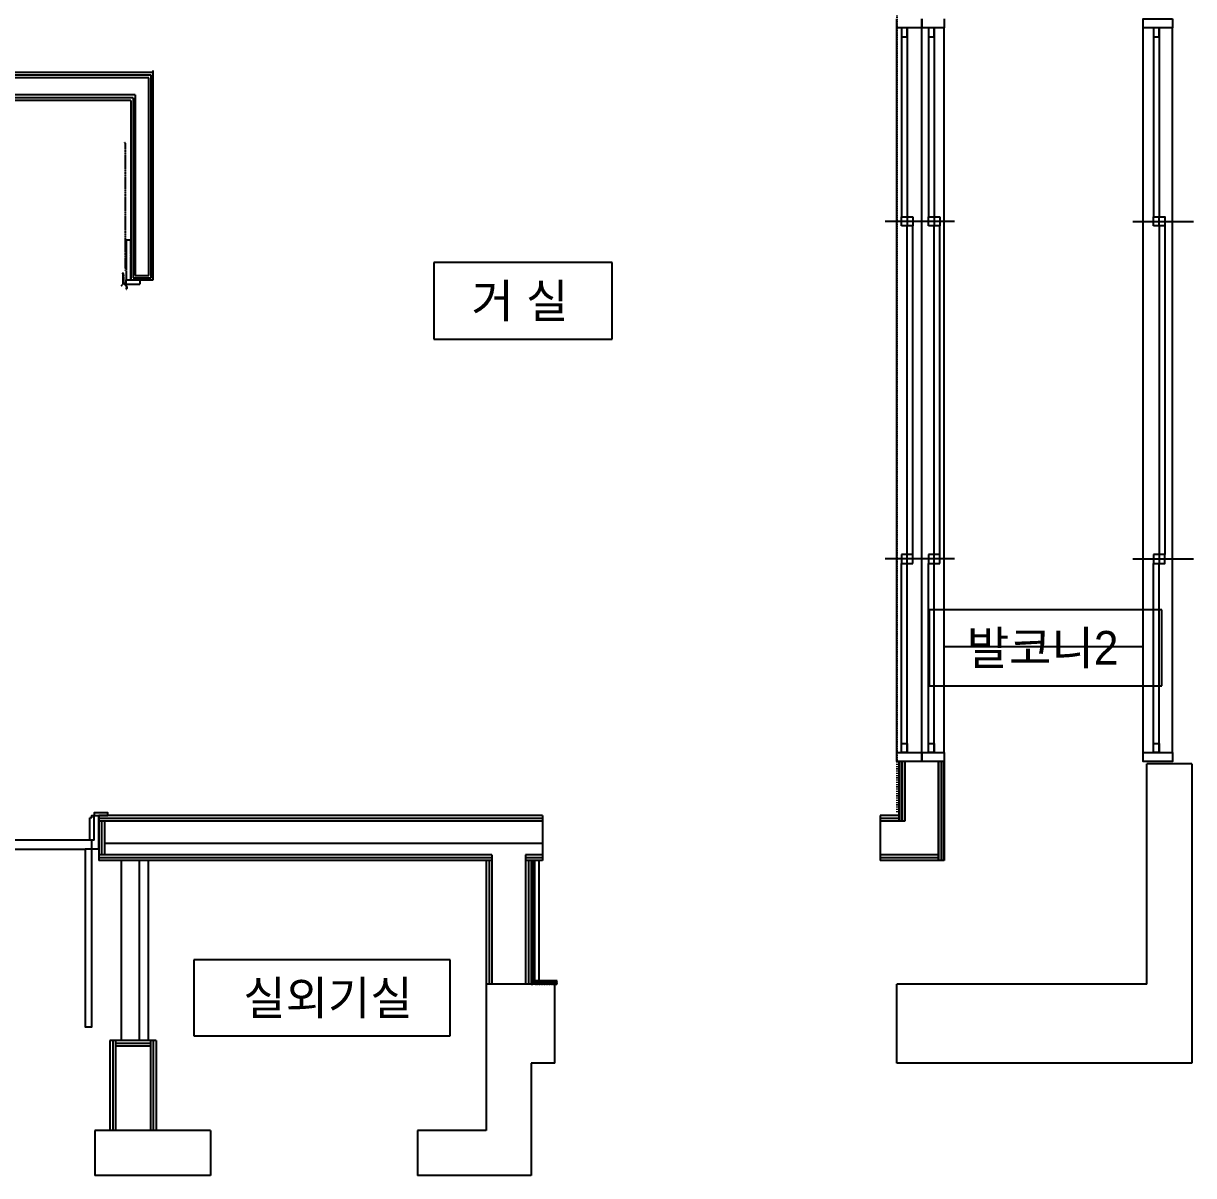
# Model space of a CAD drawing. Header units: millimetres. Extents: x 0 to 15563, y 0 to 9870.
# Drawn here: x 10363 to 15563, y 0 to 5120 of the extents above; entities that cross this region are included whole.
import ezdxf
from ezdxf.enums import TextEntityAlignment as Align

# ---------------------------------------------------------------- set-up
doc = ezdxf.new("R2010")
doc.units = ezdxf.units.MM
for name, pattern in [('HID', [2.3, 1.5, -0.8]), ('HIDDEN', [10, 5, -5]), ('HIDDENX2', [0.75, 0.5, -0.25]), ('주동원본-1$0$CEN', [62, 60, -1, 0, -1])]:
    doc.linetypes.add(name, pattern=pattern)
for name, color, linetype in [('A_TXT', 250, 'Continuous'), ('C-FURNI', 250, 'Continuous'), ('F-KIT-FUR', 6, 'Continuous'), ('LEGN', 7, 'Continuous'), ('전용면적', 30, 'Continuous'), ('주동원본-1$0$A_DOOR', 5, 'Continuous'), ('주동원본-1$0$A_DRY', 5, 'Continuous'), ('주동원본-1$0$A_HAT_P', 179, 'Continuous'), ('주동원본-1$0$A_INS', 8, 'Continuous'), ('주동원본-1$0$A_mc', 171, '주동원본-1$0$CEN'), ('주동원본-1$0$A_WIN', 126, 'Continuous'), ('주동원본-1$0$AS_CON', 10, 'Continuous'), ('주동원본-2$0$A_DOOR', 136, 'Continuous')]:
    doc.layers.add(name, color=color, linetype=linetype)
doc.styles.add('돋음', font='')
doc.styles.get('돋음').set_extended_font_data('Dotum')

msp = doc.modelspace()

# ---------------------------------------------------------------- linework, layer by layer
for p, q in [((12670, 1600), (12670, 1400)), ((14170, 1600), (14170, 1400))]:
    msp.add_line(p, q)
at = {"layer": 'C-FURNI', "linetype": 'HID', "ltscale": 0.5}
for p, q in [((10814, 4589.4), (10814, 4590.6)), ((10815, 4589.4), (10814, 4589.4)), ((10815, 4588.4), (10815, 4589.4)), ((10815, 4588.4), (10816.2, 4588.4)), ((10816.2, 4031.1), (10816.2, 4588.4)), ((10840, 4156.1), (10820, 4156.1)), ((10820, 4156.1), (10820, 3980)), ((10840, 3980), (10840, 4156.1)), ((10805.8, 4009.4), (10803.8, 4009.4)), ((10803.8, 4009.4), (10803.8, 4007.4)), ((10803.8, 4007.4), (10805.8, 4007.4)), ((10806.3, 4002.9), (10806.3, 4006.9)), ((10806.3, 3966.6), (10806.3, 4004.9)), ((10808.3, 4006.9), (10808.3, 3971.5)), ((10815, 4025.4), (10815, 4021.4)), ((10806.3, 3973.9), (10806.3, 3971.5)), ((10806.4, 3995.9), (10806.4, 3997.7)), ((10806.4, 3980.9), (10806.4, 3995.9)), ((10806.4, 3979.1), (10806.4, 3980.9)), ((10806.8, 3997.9), (10806.6, 3997.9)), ((10806.8, 3978.9), (10806.6, 3978.9)), ((10807.3, 4001.9), (10807.3, 3998.4)), ((10807.3, 3978.4), (10807.3, 3974.9)), ((10816.7, 3956.8), (10812, 3960.3)), ((10817.9, 3958.4), (10813.1, 3961.9)), ((10820, 3960), (10820, 3980)), ((10820, 3980), (10880, 3980)), ((10820, 3980), (10840, 3980)), ((10880, 3960), (10820, 3960)), ((10880, 3980), (10880, 3960)), ((10820.7, 3942.3), (10820.7, 3948.7)), ((10822.7, 3948.7), (10822.7, 3942.3))]:
    msp.add_line(p, q, dxfattribs=at)
for centre, radius, start, end in [((10803.8, 4004.9), 2.5, 0, 90), ((10805.8, 4006.9), 2.5, 0, 90), ((10805.8, 4006.9), 0.5, 0, 90), ((10815, 4031.1), 1.2, 270, 0), ((10794.3, 3966.6), 12, 270, 0), ((10806.8, 4002.9), 0.5, 180, 270), ((10806.8, 3973.9), 0.5, 90, 180), ((10820.3, 3971.5), 14, 180, 193.7291), ((10806.6, 3997.7), 0.2, 90, 180), ((10806.6, 3979.1), 0.2, 180, 270), ((10820.3, 3971.5), 14, 193.7291, 233.3856), ((10806.8, 4001.9), 0.5, 0, 90), ((10806.8, 3998.4), 0.5, 270, 0), ((10806.8, 3978.4), 0.5, 0, 90), ((10806.8, 3974.9), 0.5, 270, 0), ((10820.3, 3971.5), 12, 180, 233.3856), ((10810.7, 3948.7), 10, 0, 53.3856), ((10810.7, 3948.7), 12, 0, 53.3856), ((10819.7, 3942.3), 3, 270, 0), ((10819.7, 3942.3), 1, 270, 0)]:
    msp.add_arc(centre, radius, start, end, dxfattribs=at)
at = {"layer": 'F-KIT-FUR', "linetype": 'HIDDENX2'}
for p, q in [((10840, 4156.1), (10820, 4156.1)), ((10820, 4156.1), (10820, 3980)), ((10840, 3980), (10840, 4156.1)), ((10820, 3960), (10820, 3980)), ((10820, 3980), (10880, 3980)), ((10820, 3980), (10840, 3980)), ((10880, 3960), (10820, 3960)), ((10880, 3980), (10880, 3960))]:
    msp.add_line(p, q, dxfattribs=at)
at = {"layer": 'LEGN'}
for p, q in [((12980, 4057.1), (12186.4, 4057.1)), ((12186.4, 4057.1), (12186.4, 3717.2)), ((12980, 3717.2), (12980, 4057.1)), ((12186.4, 3717.2), (12980, 3717.2)), ((15421.9, 2514.4), (14389, 2514.4)), ((14389, 2514.4), (14389, 2176.1)), ((15421.9, 2176.1), (15421.9, 2514.4)), ((14389, 2176.1), (15421.9, 2176.1)), ((12259.7, 958.8), (11120.6, 958.8)), ((11120.6, 958.8), (11120.6, 620.5)), ((12259.7, 620.5), (12259.7, 958.8)), ((11120.6, 620.5), (12259.7, 620.5))]:
    msp.add_line(p, q, dxfattribs=at)
at = {"layer": '전용면적', "linetype": 'HIDDEN'}
msp.add_line((14245, 6110), (14245, 1610), dxfattribs=at)
at = {"layer": '주동원본-1$0$A_DOOR', "color": 8}
for p, q in [((10797.5, 1400), (10797.5, 600)), ((10877.5, 1400), (10877.5, 600)), ((10917.5, 1400), (10917.5, 600))]:
    msp.add_line(p, q, dxfattribs=at)
at = {"layer": '주동원본-1$0$A_DRY'}
for p, q in [((10940, 4902.5), (7387.5, 4902.5)), ((10940, 3980), (10940, 4902.5)), ((10920, 4877.5), (7412.5, 4877.5)), ((10920, 4000), (10920, 4877.5)), ((10860, 4802.5), (7487.5, 4802.5)), ((10860, 4802.5), (10860, 4000)), ((10840, 4777.5), (7512.5, 4777.5)), ((10840, 4777.5), (10840, 3980)), ((10840, 3980), (10940, 3980)), ((10860, 4000), (10920, 4000)), ((14255, 1840), (14255, 1575)), ((14255, 1575), (14255, 1840)), ((14280, 1840), (14280, 1575)), ((14280, 1575), (14280, 1840)), ((14430, 1840), (14430, 1400)), ((14430, 1400), (14430, 1840)), ((14455, 1840), (14455, 1400)), ((14455, 1400), (14455, 1840)), ((12670, 1600), (10697.5, 1600)), ((10697.5, 1600), (10697.5, 1400)), ((12670, 1575), (10697.5, 1575)), ((10722.5, 1575), (10722.5, 1425)), ((14255, 1600), (14170, 1600)), ((14280, 1575), (14170, 1575)), ((10747.5, 600), (10747.5, 200)), ((10952.5, 600), (10747.5, 600)), ((10772.5, 600), (10772.5, 200)), ((10927.5, 575), (10772.5, 575)), ((10927.5, 600), (10927.5, 200)), ((10952.5, 600), (10952.5, 200))]:
    msp.add_line(p, q, dxfattribs=at)
at = {"layer": '주동원본-1$0$A_DRY', "color": 8}
for p, q in [((10930, 4890), (7412.5, 4890)), ((10930, 3990), (10930, 4890)), ((10850, 4790), (7512.5, 4790)), ((10850, 4790), (10850, 3990)), ((10850, 3990), (10930, 3990)), ((14267.5, 1840), (14267.5, 1575)), ((14267.5, 1575), (14267.5, 1840)), ((14442.5, 1840), (14442.5, 1400)), ((14442.5, 1400), (14442.5, 1840)), ((12670, 1587.5), (10697.5, 1587.5)), ((10710, 1575), (10710, 1425)), ((14255, 1587.5), (14170, 1587.5)), ((10760, 600), (10760, 200)), ((10927.5, 587.5), (10772.5, 587.5)), ((10940, 600), (10940, 200))]:
    msp.add_line(p, q, dxfattribs=at)
at = {"layer": '주동원본-1$0$A_DRY', "ltscale": 0.7}
for p, q in [((12445, 1425), (10697.5, 1425)), ((12670, 1425), (12595, 1425)), ((14430, 1425), (14170, 1425)), ((12445, 1400), (10697.5, 1400)), ((12670, 1400), (12595, 1400)), ((14455, 1400), (14170, 1400))]:
    msp.add_line(p, q, dxfattribs=at)
at = {"layer": '주동원본-1$0$A_DRY', "color": 8, "ltscale": 0.7}
for p, q in [((12445, 1412.5), (10697.5, 1412.5)), ((12670, 1412.5), (12595, 1412.5)), ((14430, 1412.5), (14170, 1412.5))]:
    msp.add_line(p, q, dxfattribs=at)
at = {"layer": '주동원본-1$0$A_DRY', "ltscale": 0.5}
for p, q in [((12445, 1425), (12445, 850)), ((12595, 1425), (12595, 850)), ((12420, 1400), (12420, 850)), ((12620, 1400), (12620, 850))]:
    msp.add_line(p, q, dxfattribs=at)
at = {"layer": '주동원본-1$0$A_DRY', "color": 8, "ltscale": 0.5}
for p, q in [((12432.5, 1400), (12432.5, 850)), ((12607.5, 1400), (12607.5, 850))]:
    msp.add_line(p, q, dxfattribs=at)
at = {"layer": '주동원본-1$0$A_HAT_P', "ltscale": 0.7}
for p, q in [((15340, 2350), (14455, 2350)), ((12655, 865), (12655, 1400))]:
    msp.add_line(p, q, dxfattribs=at)
at = {"layer": '주동원본-1$0$A_INS', "ltscale": 0.7}
for p, q in [((12670, 1475), (10722.5, 1475)), ((12630.9, 1399.1), (12624.1, 1397.2)), ((12624.1, 1395.3), (12630.9, 1393.4)), ((12630.9, 1391.6), (12624.1, 1389.7)), ((12624.1, 1387.8), (12630.9, 1385.9)), ((12630.9, 1384.1), (12624.1, 1382.2)), ((12624.1, 1380.3), (12630.9, 1378.4)), ((12630.9, 1376.6), (12624.1, 1374.7)), ((12624.1, 1372.8), (12630.9, 1370.9)), ((12630.9, 1369.1), (12624.1, 1367.2)), ((12624.1, 1365.3), (12630.9, 1363.4)), ((12630.9, 1361.6), (12624.1, 1359.7)), ((12624.1, 1357.8), (12630.9, 1355.9)), ((12630.9, 1354.1), (12624.1, 1352.2)), ((12624.1, 1350.3), (12630.9, 1348.4)), ((12630.9, 1346.6), (12624.1, 1344.7)), ((12624.1, 1342.8), (12630.9, 1340.9)), ((12630.9, 1339.1), (12624.1, 1337.2)), ((12624.1, 1335.3), (12630.9, 1333.4)), ((12630.9, 1331.6), (12624.1, 1329.7)), ((12624.1, 1327.8), (12630.9, 1325.9)), ((12630.9, 1324.1), (12624.1, 1322.2)), ((12624.1, 1320.3), (12630.9, 1318.4)), ((12630.9, 1316.6), (12624.1, 1314.7)), ((12624.1, 1312.8), (12630.9, 1310.9)), ((12630.9, 1309.1), (12624.1, 1307.2)), ((12624.1, 1305.3), (12630.9, 1303.4)), ((12630.9, 1301.6), (12624.1, 1299.7)), ((12624.1, 1297.8), (12630.9, 1295.9)), ((12630.9, 1294.1), (12624.1, 1292.2)), ((12624.1, 1290.3), (12630.9, 1288.4)), ((12630.9, 1286.6), (12624.1, 1284.7)), ((12624.1, 1282.8), (12630.9, 1280.9)), ((12630.9, 1279.1), (12624.1, 1277.2)), ((12624.1, 1275.3), (12630.9, 1273.4)), ((12630.9, 1271.6), (12624.1, 1269.7)), ((12624.1, 1267.8), (12630.9, 1265.9)), ((12630.9, 1264.1), (12624.1, 1262.2)), ((12624.1, 1260.3), (12630.9, 1258.4)), ((12630.9, 1256.6), (12624.1, 1254.7)), ((12624.1, 1252.8), (12630.9, 1250.9)), ((12630.9, 1249.1), (12624.1, 1247.2)), ((12624.1, 1245.3), (12630.9, 1243.4)), ((12630.9, 1241.6), (12624.1, 1239.7)), ((12624.1, 1237.8), (12630.9, 1235.9)), ((12630.9, 1234.1), (12624.1, 1232.2)), ((12624.1, 1230.3), (12630.9, 1228.4)), ((12630.9, 1226.6), (12624.1, 1224.7)), ((12624.1, 1222.8), (12630.9, 1220.9)), ((12630.9, 1219.1), (12624.1, 1217.2)), ((12624.1, 1215.3), (12630.9, 1213.4)), ((12630.9, 1211.6), (12624.1, 1209.7)), ((12624.1, 1207.8), (12630.9, 1205.9)), ((12630.9, 1204.1), (12624.1, 1202.2)), ((12624.1, 1200.3), (12630.9, 1198.4)), ((12630.9, 1196.6), (12624.1, 1194.7)), ((12624.1, 1192.8), (12630.9, 1190.9)), ((12630.9, 1189.1), (12624.1, 1187.2)), ((12624.1, 1185.3), (12630.9, 1183.4)), ((12630.9, 1181.6), (12624.1, 1179.7)), ((12624.1, 1177.8), (12630.9, 1175.9)), ((12630.9, 1174.1), (12624.1, 1172.2)), ((12624.1, 1170.3), (12630.9, 1168.4)), ((12630.9, 1166.6), (12624.1, 1164.7)), ((12624.1, 1162.8), (12630.9, 1160.9)), ((12630.9, 1159.1), (12624.1, 1157.2)), ((12624.1, 1155.3), (12630.9, 1153.4)), ((12630.9, 1151.6), (12624.1, 1149.7)), ((12624.1, 1147.8), (12630.9, 1145.9)), ((12630.9, 1144.1), (12624.1, 1142.2)), ((12624.1, 1140.3), (12630.9, 1138.4)), ((12630.9, 1136.6), (12624.1, 1134.7)), ((12624.1, 1132.8), (12630.9, 1130.9)), ((12630.9, 1129.1), (12624.1, 1127.2)), ((12624.1, 1125.3), (12630.9, 1123.4)), ((12630.9, 1121.6), (12624.1, 1119.7)), ((12624.1, 1117.8), (12630.9, 1115.9)), ((12630.9, 1114.1), (12624.1, 1112.2)), ((12624.1, 1110.3), (12630.9, 1108.4)), ((12630.9, 1106.6), (12624.1, 1104.7)), ((12624.1, 1102.8), (12630.9, 1100.9)), ((12630.9, 1099.1), (12624.1, 1097.2)), ((12624.1, 1095.3), (12630.9, 1093.4)), ((12630.9, 1091.6), (12624.1, 1089.7)), ((12624.1, 1087.8), (12630.9, 1085.9)), ((12630.9, 1084.1), (12624.1, 1082.2)), ((12624.1, 1080.3), (12630.9, 1078.4)), ((12630.9, 1076.6), (12624.1, 1074.7)), ((12624.1, 1072.8), (12630.9, 1070.9)), ((12630.9, 1069.1), (12624.1, 1067.2)), ((12624.1, 1065.3), (12630.9, 1063.4)), ((12630.9, 1061.6), (12624.1, 1059.7)), ((12624.1, 1057.8), (12630.9, 1055.9)), ((12630.9, 1054.1), (12624.1, 1052.2)), ((12624.1, 1050.3), (12630.9, 1048.4)), ((12630.9, 1046.6), (12624.1, 1044.7)), ((12624.1, 1042.8), (12630.9, 1040.9)), ((12630.9, 1039.1), (12624.1, 1037.2)), ((12624.1, 1035.3), (12630.9, 1033.4)), ((12630.9, 1031.6), (12624.1, 1029.7)), ((12624.1, 1027.8), (12630.9, 1025.9)), ((12630.9, 1024.1), (12624.1, 1022.2)), ((12624.1, 1020.3), (12630.9, 1018.4)), ((12630.9, 1016.6), (12624.1, 1014.7)), ((12624.1, 1012.8), (12630.9, 1010.9)), ((12630.9, 1009.1), (12624.1, 1007.2)), ((12624.1, 1005.3), (12630.9, 1003.4)), ((12630.9, 1001.6), (12624.1, 999.7)), ((12624.1, 997.8), (12630.9, 995.9)), ((12630.9, 994.1), (12624.1, 992.2)), ((12624.1, 990.3), (12630.9, 988.4)), ((12630.9, 986.6), (12624.1, 984.7)), ((12624.1, 982.8), (12630.9, 980.9)), ((12630.9, 979.1), (12624.1, 977.2)), ((12624.1, 975.3), (12630.9, 973.4)), ((12630.9, 971.6), (12624.1, 969.7)), ((12624.1, 967.8), (12630.9, 965.9)), ((12630.9, 964.1), (12624.1, 962.2)), ((12624.1, 960.3), (12630.9, 958.4)), ((12630.9, 956.6), (12624.1, 954.7)), ((12624.1, 952.8), (12630.9, 950.9)), ((12630.9, 949.1), (12624.1, 947.2)), ((12624.1, 945.3), (12630.9, 943.4)), ((12630.9, 941.6), (12624.1, 939.7)), ((12624.1, 937.8), (12630.9, 935.9)), ((12630.9, 934.1), (12624.1, 932.2)), ((12624.1, 930.3), (12630.9, 928.4)), ((12630.9, 926.6), (12624.1, 924.7)), ((12624.1, 922.8), (12630.9, 920.9)), ((12630.9, 919.1), (12624.1, 917.2)), ((12624.1, 915.3), (12630.9, 913.4)), ((12630.9, 911.6), (12624.1, 909.7)), ((12624.1, 907.8), (12630.9, 905.9)), ((12630.9, 904.1), (12624.1, 902.2)), ((12624.1, 900.3), (12630.9, 898.4)), ((12630.9, 896.6), (12624.1, 894.7)), ((12624.1, 892.8), (12630.9, 890.9)), ((12630.9, 889.1), (12624.1, 887.2)), ((12624.1, 885.3), (12630.9, 883.4)), ((12630.9, 881.6), (12624.1, 879.7)), ((12624.1, 877.8), (12630.9, 875.9)), ((12630.9, 874.1), (12624.1, 872.2)), ((12624.1, 870.3), (12630.9, 868.4)), ((12630.9, 866.6), (12624.1, 864.7)), ((12624.1, 862.8), (12630.9, 860.9)), ((12630.9, 859.1), (12624.1, 857.2)), ((12624.1, 855.3), (12630.9, 853.4)), ((12630.9, 851.6), (12624.1, 849.7)), ((12634.7, 860.9), (12636.6, 854.1)), ((12638.4, 854.1), (12640.3, 860.9)), ((12642.2, 860.9), (12644.1, 854.1)), ((12645.9, 854.1), (12647.8, 860.9)), ((12649.7, 860.9), (12651.6, 854.1)), ((12653.4, 854.1), (12655.3, 860.9)), ((12657.2, 860.9), (12659.1, 854.1)), ((12660.9, 854.1), (12662.8, 860.9)), ((12664.7, 860.9), (12666.6, 854.1)), ((12668.4, 854.1), (12670.3, 860.9)), ((12672.2, 860.9), (12674.1, 854.1)), ((12675.9, 854.1), (12677.8, 860.9)), ((12679.7, 860.9), (12681.6, 854.1)), ((12683.4, 854.1), (12685.3, 860.9)), ((12687.2, 860.9), (12689.1, 854.1)), ((12690.9, 854.1), (12692.8, 860.9)), ((12694.7, 860.9), (12696.6, 854.1)), ((12698.4, 854.1), (12700.3, 860.9)), ((12702.2, 860.9), (12704.1, 854.1)), ((12705.9, 854.1), (12707.8, 860.9)), ((12709.7, 860.9), (12711.6, 854.1)), ((12713.4, 854.1), (12715.3, 860.9)), ((12717.2, 860.9), (12719.1, 854.1)), ((12720.9, 854.1), (12722.8, 860.9)), ((12724.7, 860.9), (12726.6, 854.1)), ((12728.4, 854.1), (12730.3, 860.9)), ((12732.2, 860.9), (12734.1, 854.1))]:
    msp.add_line(p, q, dxfattribs=at)
at = {"layer": '주동원본-1$0$A_INS', "ltscale": 0.5}
for p in [(12635, 1400), (12735, 865)]:
    msp.add_line(p, (12635, 865), dxfattribs=at)
at = {"layer": '주동원본-1$0$A_INS', "ltscale": 0.7}
for centre, radius, start, end in [((15343, 1843.7), 3, 179.9995, 180.0005), ((10730, 1555), 20, 90.0069, 112.0277), ((14180, 1555), 20, 90.0069, 120.0022), ((12623, 1400), 3, 180.0069, 290.7789), ((12623, 1392.5), 3, 69.2211, 179.9931), ((12623, 1392.5), 3, 180.0069, 290.7789), ((12623, 1385), 3, 69.2211, 179.9931), ((12623, 1385), 3, 180.0069, 290.7789), ((12623, 1377.5), 3, 69.2211, 179.9931), ((12623, 1377.5), 3, 180.0069, 290.7789), ((12623, 1370), 3, 69.2211, 179.9931), ((12623, 1370), 3, 180.0069, 290.7789), ((12623, 1362.5), 3, 69.2211, 179.9931), ((12623, 1362.5), 3, 180.0069, 290.7789), ((12623, 1355), 3, 69.2211, 179.9931), ((12623, 1355), 3, 180.0069, 290.7789), ((12632, 1396.2), 3, 249.2142, 110.7858), ((12632, 1388.7), 3, 249.2142, 110.7858), ((12632, 1381.2), 3, 249.2142, 110.7858), ((12632, 1373.7), 3, 249.2142, 110.7858), ((12632, 1366.2), 3, 249.2142, 110.7858), ((12632, 1358.7), 3, 249.2142, 110.7858), ((12632, 1351.2), 3, 249.2142, 110.7858), ((12623, 1347.5), 3, 69.2211, 179.9931), ((12623, 1347.5), 3, 180.0069, 290.7789), ((12623, 1340), 3, 69.2211, 179.9931), ((12623, 1340), 3, 180.0069, 290.7789), ((12623, 1332.5), 3, 69.2211, 179.9931), ((12623, 1332.5), 3, 180.0069, 290.7789), ((12623, 1325), 3, 69.2211, 179.9931), ((12623, 1325), 3, 180.0069, 290.7789), ((12623, 1317.5), 3, 69.2211, 179.9931), ((12623, 1317.5), 3, 180.0069, 290.7789), ((12623, 1310), 3, 69.2211, 179.9931), ((12623, 1310), 3, 180.0069, 290.7789), ((12623, 1302.5), 3, 69.2211, 179.9931), ((12623, 1302.5), 3, 180.0069, 290.7789), ((12632, 1343.7), 3, 249.2142, 110.7858), ((12632, 1336.2), 3, 249.2142, 110.7858), ((12632, 1328.7), 3, 249.2142, 110.7858), ((12632, 1321.2), 3, 249.2142, 110.7858), ((12632, 1313.7), 3, 249.2142, 110.7858), ((12632, 1306.2), 3, 249.2142, 110.7858), ((12632, 1298.7), 3, 249.2142, 110.7858), ((12623, 1295), 3, 69.2211, 179.9931), ((12623, 1295), 3, 180.0069, 290.7789), ((12623, 1287.5), 3, 69.2211, 179.9931), ((12623, 1287.5), 3, 180.0069, 290.7789), ((12623, 1280), 3, 69.2211, 179.9931), ((12623, 1280), 3, 180.0069, 290.7789), ((12623, 1272.5), 3, 69.2211, 179.9931), ((12623, 1272.5), 3, 180.0069, 290.7789), ((12623, 1265), 3, 69.2211, 179.9931), ((12623, 1265), 3, 180.0069, 290.7789), ((12623, 1257.5), 3, 69.2211, 179.9931), ((12623, 1257.5), 3, 180.0069, 290.7789), ((12623, 1250), 3, 69.2211, 179.9931), ((12623, 1250), 3, 180.0069, 290.7789), ((12632, 1291.2), 3, 249.2142, 110.7858), ((12632, 1283.7), 3, 249.2142, 110.7858), ((12632, 1276.2), 3, 249.2142, 110.7858), ((12632, 1268.7), 3, 249.2142, 110.7858), ((12632, 1261.2), 3, 249.2142, 110.7858), ((12632, 1253.7), 3, 249.2142, 110.7858), ((12632, 1246.2), 3, 249.2142, 110.7858), ((12623, 1242.5), 3, 69.2211, 179.9931), ((12623, 1242.5), 3, 180.0069, 290.7789), ((12623, 1235), 3, 69.2211, 179.9931), ((12623, 1235), 3, 180.0069, 290.7789), ((12623, 1227.5), 3, 69.2211, 179.9931), ((12623, 1227.5), 3, 180.0069, 290.7789), ((12623, 1220), 3, 69.2211, 179.9931), ((12623, 1220), 3, 180.0069, 290.7789), ((12623, 1212.5), 3, 69.2211, 179.9931), ((12623, 1212.5), 3, 180.0069, 290.7789), ((12623, 1205), 3, 69.2211, 179.9931), ((12623, 1205), 3, 180.0069, 290.7789), ((12623, 1197.5), 3, 69.2211, 179.9931), ((12623, 1197.5), 3, 180.0069, 290.7789), ((12632, 1238.7), 3, 249.2142, 110.7858), ((12632, 1231.2), 3, 249.2142, 110.7858), ((12632, 1223.7), 3, 249.2142, 110.7858), ((12632, 1216.2), 3, 249.2142, 110.7858), ((12632, 1208.7), 3, 249.2142, 110.7858), ((12632, 1201.2), 3, 249.2142, 110.7858), ((12632, 1193.7), 3, 249.2142, 110.7858), ((12623, 1190), 3, 69.2211, 179.9931), ((12623, 1190), 3, 180.0069, 290.7789), ((12623, 1182.5), 3, 69.2211, 179.9931), ((12623, 1182.5), 3, 180.0069, 290.7789), ((12623, 1175), 3, 69.2211, 179.9931), ((12623, 1175), 3, 180.0069, 290.7789), ((12623, 1167.5), 3, 69.2211, 179.9931), ((12623, 1167.5), 3, 180.0069, 290.7789), ((12623, 1160), 3, 69.2211, 179.9931), ((12623, 1160), 3, 180.0069, 290.7789), ((12623, 1152.5), 3, 69.2211, 179.9931), ((12623, 1152.5), 3, 180.0069, 290.7789), ((12623, 1145), 3, 69.2211, 179.9931), ((12623, 1145), 3, 180.0069, 290.7789), ((12632, 1186.2), 3, 249.2142, 110.7858), ((12632, 1178.7), 3, 249.2142, 110.7858), ((12632, 1171.2), 3, 249.2142, 110.7858), ((12632, 1163.7), 3, 249.2142, 110.7858), ((12632, 1156.2), 3, 249.2142, 110.7858), ((12632, 1148.7), 3, 249.2142, 110.7858), ((12632, 1141.2), 3, 249.2142, 110.7858), ((12623, 1137.5), 3, 69.2211, 179.9931), ((12623, 1137.5), 3, 180.0069, 290.7789), ((12623, 1130), 3, 69.2211, 179.9931), ((12623, 1130), 3, 180.0069, 290.7789), ((12623, 1122.5), 3, 69.2211, 179.9931), ((12623, 1122.5), 3, 180.0069, 290.7789), ((12623, 1115), 3, 69.2211, 179.9931), ((12623, 1115), 3, 180.0069, 290.7789), ((12623, 1107.5), 3, 69.2211, 179.9931), ((12623, 1107.5), 3, 180.0069, 290.7789), ((12623, 1100), 3, 69.2211, 179.9931), ((12623, 1100), 3, 180.0069, 290.7789), ((12623, 1092.5), 3, 69.2211, 179.9931), ((12623, 1092.5), 3, 180.0069, 290.7789), ((12632, 1133.7), 3, 249.2142, 110.7858), ((12632, 1126.2), 3, 249.2142, 110.7858), ((12632, 1118.7), 3, 249.2142, 110.7858), ((12632, 1111.2), 3, 249.2142, 110.7858), ((12632, 1103.7), 3, 249.2142, 110.7858), ((12632, 1096.2), 3, 249.2142, 110.7858), ((12623, 1085), 3, 69.2211, 179.9931), ((12623, 1085), 3, 180.0069, 290.7789), ((12623, 1077.5), 3, 69.2211, 179.9931), ((12623, 1077.5), 3, 180.0069, 290.7789), ((12623, 1070), 3, 69.2211, 179.9931), ((12623, 1070), 3, 180.0069, 290.7789), ((12623, 1062.5), 3, 69.2211, 179.9931), ((12623, 1062.5), 3, 180.0069, 290.7789), ((12623, 1055), 3, 69.2211, 179.9931), ((12623, 1055), 3, 180.0069, 290.7789), ((12623, 1047.5), 3, 69.2211, 179.9931), ((12623, 1047.5), 3, 180.0069, 290.7789), ((12623, 1040), 3, 69.2211, 179.9931), ((12632, 1088.7), 3, 249.2142, 110.7858), ((12632, 1081.2), 3, 249.2142, 110.7858), ((12632, 1073.7), 3, 249.2142, 110.7858), ((12632, 1066.2), 3, 249.2142, 110.7858), ((12632, 1058.7), 3, 249.2142, 110.7858), ((12632, 1051.2), 3, 249.2142, 110.7858), ((12632, 1043.7), 3, 249.2142, 110.7858), ((12623, 1040), 3, 180.0069, 290.7789), ((12623, 1032.5), 3, 69.2211, 179.9931), ((12623, 1032.5), 3, 180.0069, 290.7789), ((12623, 1025), 3, 69.2211, 179.9931), ((12623, 1025), 3, 180.0069, 290.7789), ((12623, 1017.5), 3, 69.2211, 179.9931), ((12623, 1017.5), 3, 180.0069, 290.7789), ((12623, 1010), 3, 69.2211, 179.9931), ((12623, 1010), 3, 180.0069, 290.7789), ((12623, 1002.5), 3, 69.2211, 179.9931), ((12623, 1002.5), 3, 180.0069, 290.7789), ((12623, 995), 3, 69.2211, 179.9931), ((12623, 995), 3, 180.0069, 290.7789), ((12623, 987.5), 3, 69.2211, 179.9931), ((12632, 1036.2), 3, 249.2142, 110.7858), ((12632, 1028.7), 3, 249.2142, 110.7858), ((12632, 1021.2), 3, 249.2142, 110.7858), ((12632, 1013.7), 3, 249.2142, 110.7858), ((12632, 1006.2), 3, 249.2142, 110.7858), ((12632, 998.7), 3, 249.2142, 110.7858), ((12632, 991.2), 3, 249.2142, 110.7858), ((12623, 987.5), 3, 180.0069, 290.7789), ((12623, 980), 3, 69.2211, 179.9931), ((12623, 980), 3, 180.0069, 290.7789), ((12623, 972.5), 3, 69.2211, 179.9931), ((12623, 972.5), 3, 180.0069, 290.7789), ((12623, 965), 3, 69.2211, 179.9931), ((12623, 965), 3, 180.0069, 290.7789), ((12623, 957.5), 3, 69.2211, 179.9931), ((12623, 957.5), 3, 180.0069, 290.7789), ((12623, 950), 3, 69.2211, 179.9931), ((12623, 950), 3, 180.0069, 290.7789), ((12623, 942.5), 3, 69.2211, 179.9931), ((12623, 942.5), 3, 180.0069, 290.7789), ((12623, 935), 3, 69.2211, 179.9931), ((12632, 983.7), 3, 249.2142, 110.7858), ((12632, 976.2), 3, 249.2142, 110.7858), ((12632, 968.7), 3, 249.2142, 110.7858), ((12632, 961.2), 3, 249.2142, 110.7858), ((12632, 953.7), 3, 249.2142, 110.7858), ((12632, 946.2), 3, 249.2142, 110.7858), ((12632, 938.7), 3, 249.2142, 110.7858), ((12623, 935), 3, 180.0069, 290.7789), ((12623, 927.5), 3, 69.2211, 179.9931), ((12623, 927.5), 3, 180.0069, 290.7789), ((12623, 920), 3, 69.2211, 179.9931), ((12623, 920), 3, 180.0069, 290.7789), ((12623, 912.5), 3, 69.2211, 179.9931), ((12623, 912.5), 3, 180.0069, 290.7789), ((12623, 905), 3, 69.2211, 179.9931), ((12623, 905), 3, 180.0069, 290.7789), ((12623, 897.5), 3, 69.2211, 179.9931), ((12623, 897.5), 3, 180.0069, 290.7789), ((12623, 890), 3, 69.2211, 179.9931), ((12623, 890), 3, 180.0069, 290.7789), ((12623, 882.5), 3, 69.2211, 179.9931), ((12632, 931.2), 3, 249.2142, 110.7858), ((12632, 923.7), 3, 249.2142, 110.7858), ((12632, 916.2), 3, 249.2142, 110.7858), ((12632, 908.7), 3, 249.2142, 110.7858), ((12632, 901.2), 3, 249.2142, 110.7858), ((12632, 893.7), 3, 249.2142, 110.7858), ((12632, 886.2), 3, 249.2142, 110.7858), ((12623, 882.5), 3, 180.0069, 290.7789), ((12623, 875), 3, 69.2211, 179.9931), ((12623, 875), 3, 180.0069, 290.7789), ((12623, 867.5), 3, 69.2211, 179.9931), ((12623, 867.5), 3, 180.0069, 290.7789), ((12623, 860), 3, 69.2211, 179.9931), ((12623, 860), 3, 180.0069, 290.7789), ((12623, 852.5), 3, 69.2211, 179.9931), ((12623, 852.5), 3, 180.0069, 290.7789), ((12632, 878.7), 3, 249.2142, 110.7858), ((12632, 871.2), 3, 249.2142, 110.7858), ((12632, 863.7), 3, 249.2142, 110.7858), ((12632, 856.2), 3, 249.2142, 110.7858), ((12632, 848.7), 3, 24.6219, 110.7858), ((12637.5, 862), 3, 90.0069, 200.7789), ((12633.7, 853), 3, 294.6219, 20.7858), ((12637.5, 862), 3, 339.2211, 89.9931), ((12641.2, 853), 3, 159.2142, 20.7858), ((12645, 862), 3, 90.0069, 200.7789), ((12645, 862), 3, 339.2211, 89.9931), ((12648.7, 853), 3, 159.2142, 20.7858), ((12652.5, 862), 3, 90.0069, 200.7789), ((12652.5, 862), 3, 339.2211, 89.9931), ((12656.2, 853), 3, 159.2142, 20.7858), ((12660, 862), 3, 90.0069, 200.7789), ((12660, 862), 3, 339.2211, 89.9931), ((12663.7, 853), 3, 159.2142, 20.7858), ((12667.5, 862), 3, 90.0069, 200.7789), ((12667.5, 862), 3, 339.2211, 89.9931), ((12671.2, 853), 3, 159.2142, 20.7858), ((12675, 862), 3, 90.0069, 200.7789), ((12675, 862), 3, 339.2211, 89.9931), ((12678.7, 853), 3, 159.2142, 20.7858), ((12682.5, 862), 3, 90.0069, 200.7789), ((12682.5, 862), 3, 339.2211, 89.9931), ((12686.2, 853), 3, 159.2142, 20.7858), ((12690, 862), 3, 90.0069, 200.7789), ((12690, 862), 3, 339.2211, 89.9931), ((12693.7, 853), 3, 159.2142, 20.7858), ((12697.5, 862), 3, 90.0069, 200.7789), ((12697.5, 862), 3, 339.2211, 89.9931), ((12701.2, 853), 3, 159.2142, 20.7858), ((12705, 862), 3, 90.0069, 200.7789), ((12705, 862), 3, 339.2211, 89.9931), ((12708.7, 853), 3, 159.2142, 20.7858), ((12712.5, 862), 3, 90.0069, 200.7789), ((12712.5, 862), 3, 339.2211, 89.9931), ((12716.2, 853), 3, 159.2142, 20.7858), ((12720, 862), 3, 90.0069, 200.7789), ((12720, 862), 3, 339.2211, 89.9931), ((12723.7, 853), 3, 159.2142, 20.7858), ((12727.5, 862), 3, 90.0069, 200.7789), ((12727.5, 862), 3, 339.2211, 89.9931), ((12731.2, 853), 3, 159.2142, 20.7858), ((12735, 862), 3, 90.0069, 200.7789)]:
    msp.add_arc(centre, radius, start, end, dxfattribs=at)
at = {"layer": '주동원본-1$0$A_mc', "linetype": 'ByBlock'}
msp.add_line((10940, 4902.5), (10940, 4910), dxfattribs=at)
at = {"layer": '주동원본-1$0$A_WIN', "linetype": 'Continuous'}
for p, q in [((14245, 5100), (14245, 5140)), ((14355, 5100), (14245, 5100)), ((14265, 5100), (14265, 5060)), ((14265, 5100), (14265, 5060)), ((14290, 5100), (14265, 5100)), ((14290, 5100), (14290, 5060)), ((14290, 5060), (14290, 5100)), ((14355, 5140), (14355, 5100)), ((14355, 5100), (14355, 5140)), ((14455, 5100), (14355, 5100)), ((14385, 5100), (14385, 5060)), ((14385, 5100), (14385, 5060)), ((14410, 5100), (14385, 5100)), ((14410, 5100), (14410, 5060)), ((14410, 5060), (14410, 5100)), ((14455, 5140), (14455, 5100)), ((14265, 5060), (14265, 4260)), ((14265, 5060), (14290, 5060)), ((14290, 5060), (14290, 4260)), ((14385, 5060), (14385, 4260)), ((14385, 5060), (14410, 5060)), ((14410, 5060), (14410, 4260)), ((14500.6, 4240), (14192.1, 4240)), ((14265, 4220), (14265, 4260)), ((14265, 4260), (14315, 4260)), ((14315, 4220), (14265, 4220)), ((14290, 4260), (14290, 4220)), ((14290, 2720), (14290, 4220)), ((14315, 4260), (14315, 4220)), ((14315, 2720), (14315, 4220)), ((14385, 4220), (14385, 4260)), ((14385, 4260), (14435, 4260)), ((14435, 4220), (14385, 4220)), ((14410, 4260), (14410, 4220)), ((14410, 2720), (14410, 4220)), ((14435, 4260), (14435, 4220)), ((14435, 2720), (14435, 4220)), ((14315, 2760), (14265, 2760)), ((14265, 2760), (14265, 2720)), ((14290, 2720), (14290, 2760)), ((14315, 2720), (14315, 2760)), ((14435, 2760), (14385, 2760)), ((14385, 2760), (14385, 2720)), ((14410, 2720), (14410, 2760)), ((14435, 2720), (14435, 2760)), ((14500.6, 2740), (14192.1, 2740)), ((14265, 1920), (14265, 2720)), ((14265, 2720), (14315, 2720)), ((14290, 1920), (14290, 2720)), ((14385, 1920), (14385, 2720)), ((14385, 2720), (14435, 2720)), ((14410, 1920), (14410, 2720)), ((14245, 1840), (14245, 1880)), ((14245, 1880), (14355, 1880)), ((14265, 1880), (14265, 1920)), ((14265, 1880), (14265, 1920)), ((14265, 1920), (14290, 1920)), ((14290, 1880), (14265, 1880)), ((14290, 1880), (14290, 1920)), ((14290, 1880), (14290, 1920)), ((14290, 1920), (14290, 1880)), ((14355, 1880), (14355, 1840)), ((14355, 1840), (14355, 1880)), ((14355, 1880), (14455, 1880)), ((14385, 1880), (14385, 1920)), ((14385, 1880), (14385, 1920)), ((14385, 1920), (14410, 1920)), ((14410, 1880), (14385, 1880)), ((14410, 1880), (14410, 1920)), ((14410, 1880), (14410, 1920)), ((14410, 1920), (14410, 1880)), ((14455, 1880), (14455, 1840)), ((14355, 1840), (14245, 1840)), ((14455, 1840), (14355, 1840))]:
    msp.add_line(p, q, dxfattribs=at)
at = {"layer": '주동원본-1$0$A_WIN', "color": 8, "linetype": 'Continuous'}
for p, q in [((14245, 1880), (14245, 5100)), ((14355, 1880), (14355, 5100)), ((14455, 1880), (14455, 5100))]:
    msp.add_line(p, q, dxfattribs=at)
at = {"layer": '주동원본-1$0$A_WIN', "color": 8}
for p, q in [((15340, 1880), (15340, 5100)), ((15470, 1880), (15470, 5100))]:
    msp.add_line(p, q, dxfattribs=at)
at = {"layer": '주동원본-1$0$A_WIN'}
for p, q in [((15385, 5100), (15385, 5060)), ((15410, 5100), (15410, 5060)), ((15410, 5100), (15410, 5060)), ((15385, 5060), (15385, 4260)), ((15410, 5060), (15410, 4260)), ((15293.4, 4240), (15408.5, 4240)), ((15315, 4240), (15563.5, 4240)), ((15410, 4220), (15410, 4260)), ((15410, 4220), (15410, 2760)), ((15435, 4220), (15435, 2760)), ((15410, 2760), (15410, 2720)), ((15293.4, 2740), (15408.5, 2740)), ((15315, 2740), (15563.5, 2740)), ((15385, 1920), (15385, 2720)), ((15410, 1920), (15410, 2720)), ((15385, 1880), (15385, 1920)), ((15410, 1880), (15410, 1920))]:
    msp.add_line(p, q, dxfattribs=at)
for points in [[(15470, 5140), (15470, 5100), (15340, 5100), (15340, 5140)], [(15385, 5100), (15385, 5060), (15410, 5060), (15410, 5100)], [(15385, 4220), (15385, 4260), (15435, 4260), (15435, 4220)], [(15385, 2760), (15385, 2720), (15435, 2720), (15435, 2760)], [(15470, 1880), (15470, 1840), (15340, 1840), (15340, 1880)], [(15385, 1880), (15385, 1920), (15410, 1920), (15410, 1880)]]:
    msp.add_lwpolyline(points, close=True, dxfattribs=at)
at = {"layer": '주동원본-1$0$AS_CON', "ltscale": 0.5}
for p, q in [((15555, 1830), (15355, 1830)), ((15355, 850), (15355, 1830)), ((15555, 1830), (15555, 500)), ((12420, 850), (12420, 200)), ((12725, 850), (12420, 850)), ((12725, 500), (12725, 850)), ((15355, 850), (14245, 850)), ((14245, 500), (14245, 850)), ((12620, 500), (12620, 0)), ((12725, 500), (12620, 500)), ((15555, 500), (14245, 500)), ((11195, 200), (10680, 200)), ((10680, 200), (10680, 0)), ((11195, 200), (11195, 0)), ((12420, 200), (12115, 200)), ((12115, 200), (12115, 0)), ((11195, 0), (10680, 0)), ((12620, 0), (12115, 0))]:
    msp.add_line(p, q, dxfattribs=at)
at = {"layer": '주동원본-2$0$A_DOOR', "linetype": 'Continuous'}
for p, q in [((10667.5, 1590), (10657.5, 1590)), ((10657.5, 1490), (10657.5, 1590)), ((10677.5, 1490), (10677.5, 1600)), ((10697.5, 1450), (10697.5, 1600)), ((10677.5, 1490), (10657.5, 1490))]:
    msp.add_line(p, q, dxfattribs=at)
at = {"layer": '주동원본-2$0$A_DOOR', "color": 8, "linetype": 'Continuous'}
for p, q in [((10657.5, 1490), (9887.5, 1490)), ((9877.5, 1450), (10637.5, 1450))]:
    msp.add_line(p, q, dxfattribs=at)
at = {"layer": '주동원본-2$0$A_DOOR', "linetype": 'Continuous'}
for points in [[(10697.5, 1600), (10697.5, 1450), (10667.5, 1450), (10667.5, 1490)], [(10667.5, 1590), (10667.5, 1600), (10697.5, 1600)]]:
    msp.add_lwpolyline(points, dxfattribs=at)
for points in [[(10677.5, 1600), (10737.5, 1600), (10737.5, 1612), (10677.5, 1612)], [(10667.5, 1450), (10637.5, 1450), (10637.5, 660.6), (10667.5, 660.6)]]:
    msp.add_lwpolyline(points, close=True, dxfattribs=at)

# ---------------------------------------------------------------- texts
at = {"layer": 'A_TXT', "linetype": 'Continuous', "style": '돋음'}
for s, p in [('거 실', (12353.9, 3887.2)), ('발코니2', (14555.5, 2345.2)), ('실외기실', (11340.2, 789.6))]:
    msp.add_text(s, height=150, dxfattribs=at).set_placement(p, align=Align.MIDDLE_LEFT)

doc.saveas('drawing.dxf')
